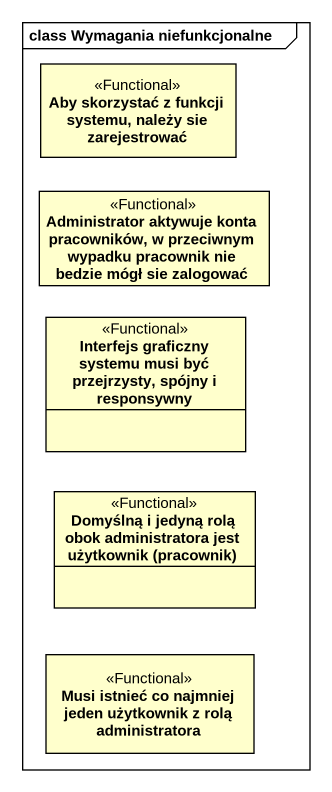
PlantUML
@startuml
mainframe class Wymagania niefunkcjonalne
hide circle
hide empty members
class "Aby skorzystać z funkcji systemu, należy sie zarejestrować" as Aby_skorzystać_z_funkcji <<Functional>>
class "Administrator aktywuje konta pracowników, w przeciwnym wypadku pracownik nie bedzie mógł sie zalogować" as Administrator_aktywuje <<Functional>>
class "Interfejs graficzny systemu musi być przejrzysty, spójny i responsywny" as Interfejs_graficzny_systemu <<Functional>>
class "Domyślną i jedyną rolą obok administratora jest użytkownik (pracownik)" as Domyślną_i_jedyną_rolą_obok <<Functional>>
class "Musi istnieć co najmniej jeden użytkownik z rolą administratora" as Musi_istnieć_co_najmniej <<Functional>>
@enduml
